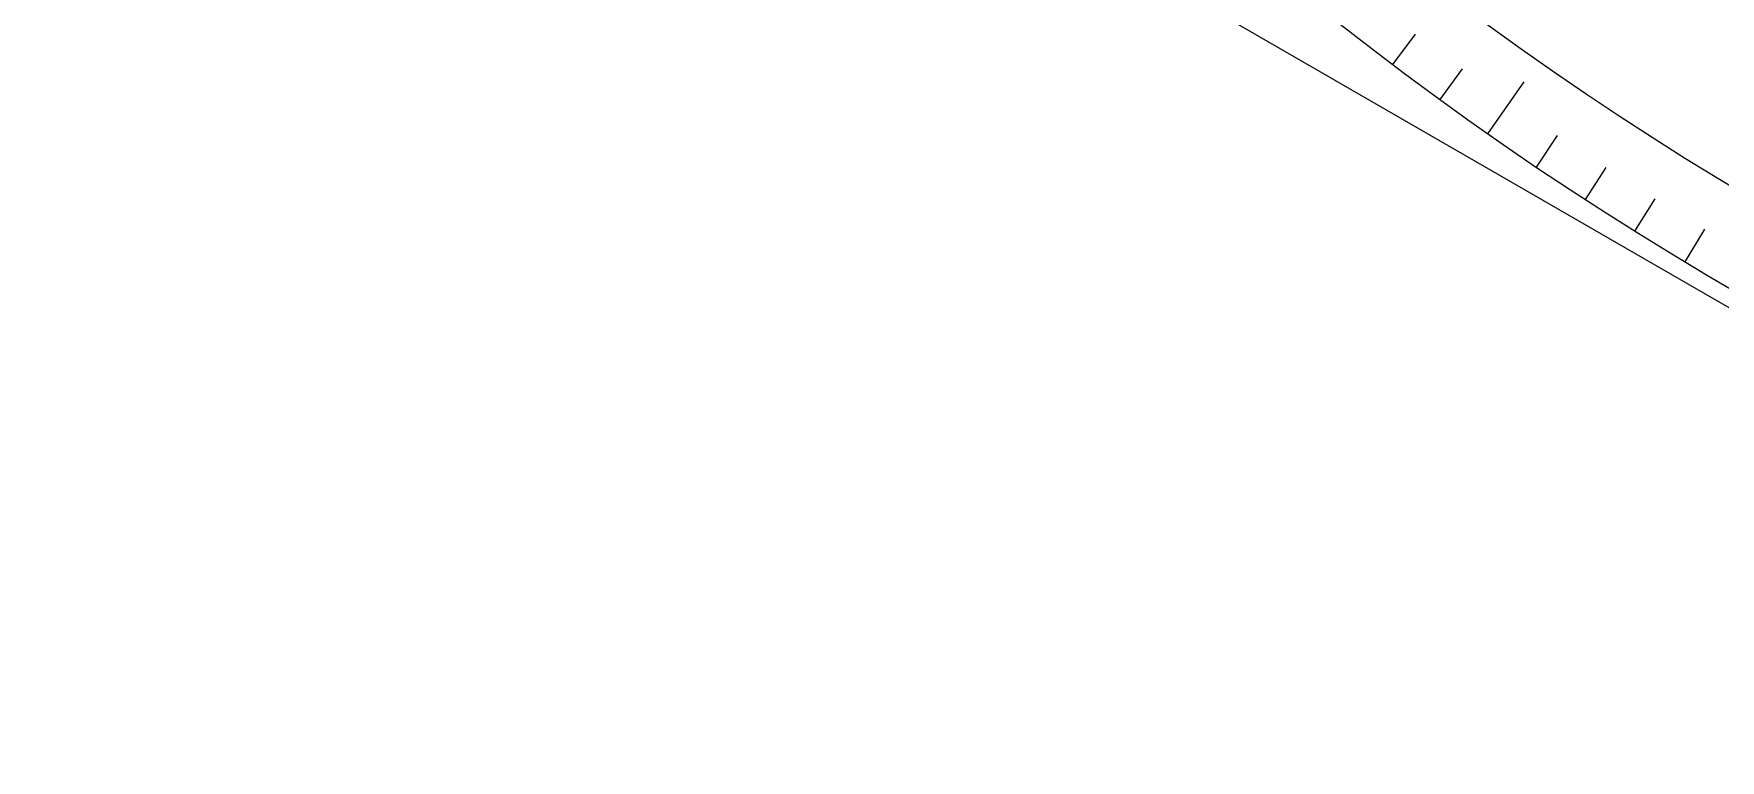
# Model space of a CAD drawing. Header units: millimetres. Extents: x -105 to 105, y -105 to 135.
# Drawn here: x -105 to -52.7, y -105 to -82.5 of the extents above; entities that cross this region are included whole.
import ezdxf

# ---------------------------------------------------------------- set-up
doc = ezdxf.new("R2010")
doc.units = ezdxf.units.MM
for name, color, linetype in [('CUT_OUTER', 1, 'Continuous'), ('ENGRAVE', 7, 'Continuous'), ('ENGRAVE_FINE', 8, 'Continuous')]:
    doc.layers.add(name, color=color, linetype=linetype)

msp = doc.modelspace()

# ---------------------------------------------------------------- linework, layer by layer
at = {"layer": 'CUT_OUTER'}
msp.add_lwpolyline([(105, 28.1347), (105, -28.1347), (76.8653, -76.8653), (28.1347, -105), (-28.1347, -105), (-76.8653, -76.8653), (-105, -28.1347), (-105, 28.1347)], dxfattribs=at)
at = {"layer": 'ENGRAVE'}
msp.add_lwpolyline([(-59.9184, -85.5723), (-58.7922, -83.9639)], dxfattribs=at)
for radius in [104.4645, 101.7156, 96.6105]:
    msp.add_circle((0, 0), radius, dxfattribs=at)
at = {"layer": 'ENGRAVE_FINE'}
for points in [[(-62.8683, -83.4291), (-62.1593, -82.4882)], [(-61.4027, -84.5136), (-60.7102, -83.5605)], [(-58.4158, -86.605), (-57.757, -85.6283)], [(-56.8954, -87.6113), (-56.2538, -86.6233)], [(-55.3578, -88.5909), (-54.7335, -87.5918)], [(-53.8032, -89.5436), (-53.1964, -88.5337)]]:
    msp.add_lwpolyline(points, dxfattribs=at)

doc.saveas('drawing.dxf')
